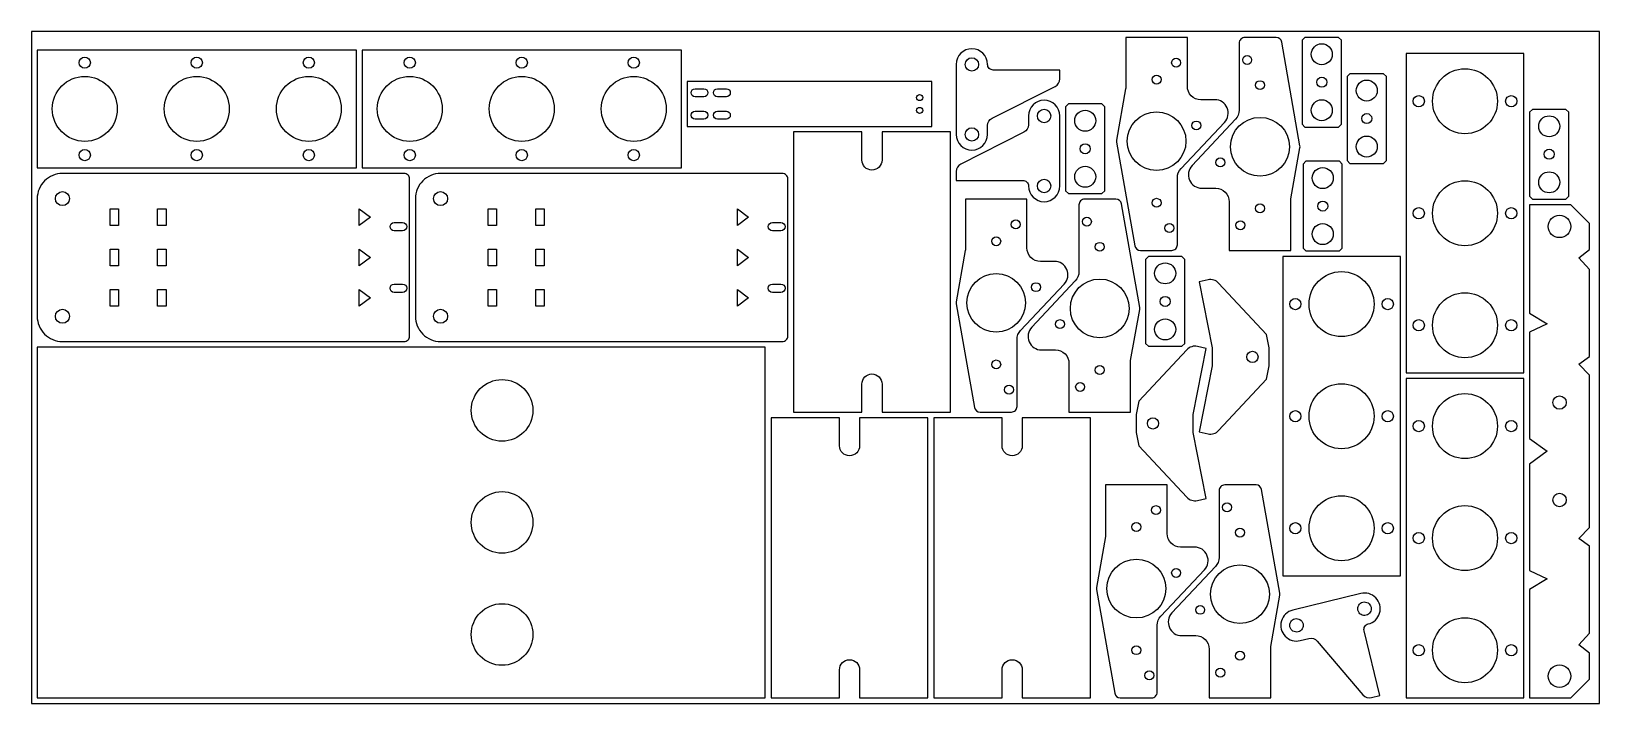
# Model space of a CAD drawing. Header units: metres. Extents: x 0 to 2800, y 0 to 1200.
import ezdxf

# ---------------------------------------------------------------- set-up
doc = ezdxf.new("R2010")
doc.units = ezdxf.units.M

msp = doc.modelspace()

# ---------------------------------------------------------------- linework, layer by layer
for points in [[(0, 0), (2800, 0), (2800, 1200), (0, 1200)], [(2268.9, 1034.2), (2273.9, 1029.2), (2333.9, 1029.2), (2338.9, 1034.2), (2338.9, 1184.2), (2333.9, 1189.2), (2273.9, 1189.2), (2268.9, 1184.2)], [(580.4, 956.6), (580.4, 1166.6), (10.4, 1166.6), (10.4, 956.6)], [(1160.6, 956.6), (1160.6, 1166.6), (590.6, 1166.6), (590.6, 956.6)], [(2664.6, 1160.4), (2454.6, 1160.4), (2454.6, 590.4), (2664.6, 590.4)], [(2349.2, 969.3), (2354.2, 964.3), (2414.2, 964.3), (2419.2, 969.3), (2419.2, 1119.3), (2414.2, 1124.3), (2354.2, 1124.3), (2349.2, 1119.3)], [(1170.9, 1110.4), (1170.9, 1030.4), (1607.9, 1030.4), (1607.9, 1110.4)], [(1846.5, 915.5), (1851.5, 910.5), (1911.5, 910.5), (1916.5, 915.5), (1916.5, 1065.5), (1911.5, 1070.5), (1851.5, 1070.5), (1846.5, 1065.5)], [(2674.9, 905.6), (2679.9, 900.6), (2739.9, 900.6), (2744.9, 905.6), (2744.9, 1055.6), (2739.9, 1060.6), (2679.9, 1060.6), (2674.9, 1055.6)], [(2270.6, 813.2), (2275.6, 808.2), (2335.6, 808.2), (2340.6, 813.2), (2340.6, 963.2), (2335.6, 968.2), (2275.6, 968.2), (2270.6, 963.2)], [(140.4, 853.4), (140.4, 883.4), (155.4, 883.4), (155.4, 853.4)], [(225.4, 883.4), (240.4, 883.4), (240.4, 853.4), (225.4, 853.4)], [(605.4, 868.4), (585.4, 853.4), (585.4, 883.4)], [(815.6, 853.4), (815.6, 883.4), (830.6, 883.4), (830.6, 853.4)], [(900.6, 883.4), (915.6, 883.4), (915.6, 853.4), (900.6, 853.4)], [(1280.6, 868.4), (1260.6, 853.4), (1260.6, 883.4)], [(2674.9, 10.4), (2748.6, 10.4), (2781.9, 43.7), (2781.9, 89.9), (2763, 104.9), (2781.9, 125.6), (2781.9, 281.3), (2763, 294.7), (2781.9, 314.6), (2781.9, 586.2), (2763, 606.1), (2781.9, 619.5), (2781.9, 775.1), (2763, 795.9), (2781.9, 810.9), (2781.9, 857.1), (2748.6, 890.4), (2674.9, 890.4), (2674.9, 696.9), (2706.6, 678), (2674.9, 663.1), (2674.9, 473.2), (2706.6, 450.4), (2674.9, 427.5), (2674.9, 237.7), (2706.6, 222.8), (2674.9, 203.8)], [(140.4, 781.4), (140.4, 811.4), (155.4, 811.4), (155.4, 781.4)], [(225.4, 781.4), (225.4, 811.4), (240.4, 811.4), (240.4, 781.4)], [(585.4, 781.4), (585.4, 811.4), (605.4, 796.4)], [(815.6, 781.4), (815.6, 811.4), (830.6, 811.4), (830.6, 781.4)], [(900.6, 781.4), (900.6, 811.4), (915.6, 811.4), (915.6, 781.4)], [(1260.6, 781.4), (1260.6, 811.4), (1280.6, 796.4)], [(1989.3, 643), (1994.3, 638), (2054.3, 638), (2059.3, 643), (2059.3, 793), (2054.3, 798), (1994.3, 798), (1989.3, 793)], [(2444.2, 798.1), (2234.2, 798.1), (2234.2, 228.1), (2444.2, 228.1)], [(140.4, 709.4), (140.4, 739.4), (155.4, 739.4), (155.4, 709.4)], [(240.4, 709.4), (225.4, 709.4), (225.4, 739.4), (240.4, 739.4)], [(585.4, 709.4), (585.4, 739.4), (605.4, 724.4)], [(815.6, 709.4), (815.6, 739.4), (830.6, 739.4), (830.6, 709.4)], [(915.6, 709.4), (900.6, 709.4), (900.6, 739.4), (915.6, 739.4)], [(1260.6, 709.4), (1260.6, 739.4), (1280.6, 724.4)], [(10.4, 636.4), (10.4, 10.4), (1310.4, 10.4), (1310.4, 636.4)], [(2664.6, 580.4), (2454.6, 580.4), (2454.6, 10.4), (2664.6, 10.4)]]:
    msp.add_lwpolyline(points, close=True)
for points in [[(1953.9, 1189), (1953.9, 1099, -0.043661), (1953.7, 1097.2), (1937.6, 1005.8, 0.087489), (1937.6, 1002.3), (1970.2, 817.3, 0.36397), (1980.1, 809), (2036.1, 809, 0.414214), (2046.1, 819), (2046.1, 938.5, -0.191041), (2052.6, 955), (2130.3, 1037.6, 0.657265), (2112.9, 1078), (2087.9, 1078, -0.414214), (2063.9, 1102), (2063.9, 1189)], [(2248.7, 809), (2248.7, 899.1, -0.043661), (2248.9, 900.8), (2265, 992.3, 0.087489), (2265, 995.8), (2232.4, 1180.8, 0.36397), (2222.5, 1189), (2166.5, 1189, 0.414214), (2156.5, 1179), (2156.5, 1059.5, -0.191041), (2150, 1043.1), (2072.3, 960.5, 0.657265), (2089.7, 920), (2114.7, 920, -0.414214), (2138.7, 896), (2138.7, 809)], [(2303.9, 1140.4, -1), (2303.9, 1177.9, -1)], [(95.4, 1134.1, -1), (95.4, 1154.1, -1)], [(295.4, 1134.1, -1), (295.4, 1154.1, -1)], [(495.4, 1134.1, -1), (495.4, 1154.1, -1)], [(675.6, 1134.1, -1), (675.6, 1154.1, -1)], [(875.6, 1134.1, -1), (875.6, 1154.1, -1)], [(1075.6, 1134.1, -1), (1075.6, 1154.1, -1)], [(1715.4, 1045.1), (1827.9, 1101.8, 0.283243), (1836.2, 1115.2), (1836.2, 1131), (1717.2, 1131, -0.414214), (1707.2, 1141, 1), (1651.2, 1141), (1651.2, 1016, 1), (1707.2, 1016), (1707.2, 1031.8, -0.283243)], [(1679.2, 1129, -1), (1679.2, 1153, -1)], [(2043.9, 1152, -1), (2043.9, 1136, -1)], [(2170.7, 1141, -1), (2170.7, 1157, -1)], [(2008.9, 1122, -1), (2008.9, 1106, -1)], [(2617.6, 1075.4, -1), (2501.6, 1075.4, -1)], [(95.4, 1003.6, -1), (95.4, 1119.6, -1)], [(295.4, 1003.6, -1), (295.4, 1119.6, -1)], [(495.4, 1003.6, -1), (495.4, 1119.6, -1)], [(675.6, 1003.6, -1), (675.6, 1119.6, -1)], [(875.6, 1003.6, -1), (875.6, 1119.6, -1)], [(1075.6, 1003.6, -1), (1075.6, 1119.6, -1)], [(1184.9, 1083.4, -1), (1184.9, 1097.4), (1200.9, 1097.4, -1), (1200.9, 1083.4)], [(1240.9, 1097.4, -1), (1240.9, 1083.4), (1224.9, 1083.4, -1), (1224.9, 1097.4)], [(2193.7, 1096, -1), (2193.7, 1112, -1)], [(2303.9, 1100.2, -1), (2303.9, 1118.2, -1)], [(2384.2, 1075.6, -1), (2384.2, 1113.1, -1)], [(1591.4, 1081.9, -1), (1580.4, 1081.9, -1)], [(1591.4, 1058.9, -1), (1580.4, 1058.9, -1)], [(1771.9, 1019.9), (1659.4, 963.2, 0.283243), (1651.2, 949.8), (1651.2, 934), (1770.2, 934, -0.414214), (1780.2, 924, 1), (1836.2, 924), (1836.2, 1049, 1), (1780.2, 1049), (1780.2, 1033.3, -0.283243)], [(2303.9, 1040.4, -1), (2303.9, 1077.9, -1)], [(2487.1, 1075.4, -1), (2467.1, 1075.4, -1)], [(2652.1, 1075.4, -1), (2632.1, 1075.4, -1)], [(1200.9, 1057.4, -1), (1200.9, 1043.4), (1184.9, 1043.4, -1), (1184.9, 1057.4)], [(1224.9, 1043.4, -1), (1224.9, 1057.4), (1240.9, 1057.4, -1), (1240.9, 1043.4)], [(1808.2, 1061, -1), (1808.2, 1037, -1)], [(1881.5, 1021.7, -1), (1881.5, 1059.2, -1)], [(2008.9, 1056.5, -1), (2008.9, 951.5, -1)], [(2079.9, 1040, -1), (2079.9, 1024, -1)], [(2193.7, 941.5, -1), (2193.7, 1046.5, -1)], [(2384.2, 1035.3, -1), (2384.2, 1053.3, -1)], [(2709.9, 1011.8, -1), (2709.9, 1049.3, -1)], [(1640.8, 1020.4), (1518.8, 1020.4), (1518.8, 970.4, -1), (1482.8, 970.4), (1482.8, 1020.4), (1360.8, 1020.4), (1360.8, 520.4), (1482.8, 520.4), (1482.8, 570.4, -1), (1518.8, 570.4), (1518.8, 520.4), (1640.8, 520.4)], [(1679.2, 1004, -1), (1679.2, 1028, -1)], [(2384.2, 975.6, -1), (2384.2, 1013.1, -1)], [(95.4, 969.1, -1), (95.4, 989.1, -1)], [(295.4, 969.1, -1), (295.4, 989.1, -1)], [(495.4, 969.1, -1), (495.4, 989.1, -1)], [(675.6, 969.1, -1), (675.6, 989.1, -1)], [(875.6, 969.1, -1), (875.6, 989.1, -1)], [(1075.6, 969.1, -1), (1075.6, 989.1, -1)], [(1881.5, 981.5, -1), (1881.5, 999.5, -1)], [(2709.9, 971.6, -1), (2709.9, 989.6, -1)], [(1881.5, 921.7, -1), (1881.5, 959.2, -1)], [(2122.7, 958, -1), (2122.7, 974, -1)], [(2305.6, 919.4, -1), (2305.6, 956.9, -1)], [(675.4, 656.4), (675.4, 936.4, 0.414214), (665.4, 946.4), (55.4, 946.4, 0.414214), (10.4, 901.4), (10.4, 691.4, 0.414214), (55.4, 646.4), (665.4, 646.4, 0.414214)], [(1350.6, 656.4), (1350.6, 936.4, 0.414214), (1340.6, 946.4), (730.6, 946.4, 0.414214), (685.6, 901.4), (685.6, 691.4, 0.414214), (730.6, 646.4), (1340.6, 646.4, 0.414214)], [(1808.2, 936, -1), (1808.2, 912, -1)], [(2617.6, 875.4, -1), (2501.6, 875.4, -1)], [(2709.9, 911.8, -1), (2709.9, 949.3, -1)], [(55.4, 888.9, -1), (55.4, 913.9, -1)], [(730.6, 888.9, -1), (730.6, 913.9, -1)], [(1667.6, 900.4), (1667.6, 810.3, -0.043661), (1667.5, 808.6), (1651.3, 717.2, 0.087489), (1651.3, 713.7), (1684, 528.7, 0.36397), (1693.8, 520.4), (1749.8, 520.4, 0.414214), (1759.8, 530.4), (1759.8, 649.9, -0.191041), (1766.3, 666.3), (1844.1, 749, 0.657265), (1826.6, 789.4), (1801.6, 789.4, -0.414214), (1777.6, 813.4), (1777.6, 900.4)], [(1962.5, 520.4), (1962.5, 610.5, -0.043661), (1962.6, 612.2), (1978.8, 703.7, 0.087489), (1978.8, 707.2), (1946.2, 892.2, 0.36397), (1936.3, 900.4), (1880.3, 900.4, 0.414214), (1870.3, 890.4), (1870.3, 770.9, -0.191041), (1863.8, 754.5), (1786, 671.9, 0.657265), (1803.5, 631.4), (1828.5, 631.4, -0.414214), (1852.5, 607.4), (1852.5, 520.4)], [(2008.9, 902, -1), (2008.9, 886, -1)], [(2305.6, 879.2, -1), (2305.6, 897.2, -1)], [(1884.5, 852.4, -1), (1884.5, 868.4, -1)], [(2193.7, 876, -1), (2193.7, 892, -1)], [(2487.1, 875.4, -1), (2467.1, 875.4, -1)], [(2652.1, 875.4, -1), (2632.1, 875.4, -1)], [(2728.4, 831.8, -1), (2728.4, 871.8, -1)], [(647.9, 843.9, -1), (647.9, 858.9), (662.9, 858.9, -1), (662.9, 843.9)], [(1323.1, 843.9, -1), (1323.1, 858.9), (1338.1, 858.9, -1), (1338.1, 843.9)], [(1757.6, 863.4, -1), (1757.6, 847.4, -1)], [(2031.9, 857, -1), (2031.9, 841, -1)], [(2158.7, 846, -1), (2158.7, 862, -1)], [(2305.6, 819.4, -1), (2305.6, 856.9, -1)], [(1722.6, 833.4, -1), (1722.6, 817.4, -1)], [(1907.5, 807.4, -1), (1907.5, 823.4, -1)], [(2024.3, 749.3, -1), (2024.3, 786.8, -1)], [(1722.6, 767.9, -1), (1722.6, 662.9, -1)], [(1907.5, 652.9, -1), (1907.5, 757.9, -1)], [(2205.2, 659), (2119.8, 750.6, 0.266584), (2100.8, 756.5), (2085.2, 753), (2108.2, 635), (2108.2, 603), (2085.2, 485), (2100.8, 481.5, 0.266584), (2119.8, 487.4), (2205.2, 579), (2210.2, 603), (2210.2, 635)], [(2397.2, 713.1, -1), (2281.2, 713.1, -1)], [(647.9, 733.9, -1), (647.9, 748.9), (662.9, 748.9, -1), (662.9, 733.9)], [(1323.1, 733.9, -1), (1323.1, 748.9), (1338.1, 748.9, -1), (1338.1, 733.9)], [(1793.6, 751.4, -1), (1793.6, 735.4, -1)], [(2617.6, 675.4, -1), (2501.6, 675.4, -1)], [(55.4, 678.9, -1), (55.4, 703.9, -1)], [(730.6, 678.9, -1), (730.6, 703.9, -1)], [(2024.3, 709, -1), (2024.3, 727, -1)], [(2266.7, 713.1, -1), (2246.7, 713.1, -1)], [(2431.7, 713.1, -1), (2411.7, 713.1, -1)], [(1836.5, 669.4, -1), (1836.5, 685.4, -1)], [(2024.3, 649.3, -1), (2024.3, 686.8, -1)], [(2487.1, 675.4, -1), (2467.1, 675.4, -1)], [(2652.1, 675.4, -1), (2632.1, 675.4, -1)], [(1977.5, 460.1), (2062.9, 368.5, 0.266584), (2081.9, 362.6), (2097.5, 366.1), (2074.5, 484.1), (2074.5, 516.1), (2097.5, 634.1), (2081.9, 637.6, 0.266584), (2062.9, 631.7), (1977.5, 540.1), (1972.5, 516.1), (1972.5, 484.1)], [(2180.2, 609, -1), (2180.2, 629, -1)], [(1722.6, 613.4, -1), (1722.6, 597.4, -1)], [(1907.5, 587.4, -1), (1907.5, 603.4, -1)], [(895.4, 523.4, -1), (785.4, 523.4, -1)], [(1745.6, 568.4, -1), (1745.6, 552.4, -1)], [(1872.5, 557.4, -1), (1872.5, 573.4, -1)], [(2397.2, 513.1, -1), (2281.2, 513.1, -1)], [(2617.6, 495.4, -1), (2501.6, 495.4, -1)], [(2728.4, 525.4, -1), (2728.4, 549.4, -1)], [(1600.8, 510.4), (1478.8, 510.4), (1478.8, 460.4, -1), (1442.8, 460.4), (1442.8, 510.4), (1320.8, 510.4), (1320.8, 10.4), (1442.8, 10.4), (1442.8, 60.4, -1), (1478.8, 60.4), (1478.8, 10.4), (1600.8, 10.4)], [(1891.1, 510.4), (1769.1, 510.4), (1769.1, 460.4, -1), (1733.1, 460.4), (1733.1, 510.4), (1611.1, 510.4), (1611.1, 10.4), (1733.1, 10.4), (1733.1, 60.4, -1), (1769.1, 60.4), (1769.1, 10.4), (1891.1, 10.4)], [(2002.5, 510.1, -1), (2002.5, 490.1, -1)], [(2266.7, 513.1, -1), (2246.7, 513.1, -1)], [(2431.7, 513.1, -1), (2411.7, 513.1, -1)], [(2487.1, 495.4, -1), (2467.1, 495.4, -1)], [(2652.1, 495.4, -1), (2632.1, 495.4, -1)], [(895.4, 323.4, -1), (785.4, 323.4, -1)], [(1917.9, 390.4), (1917.9, 300.3, -0.043661), (1917.7, 298.6), (1901.6, 207.1, 0.087489), (1901.6, 203.6), (1934.2, 18.6, 0.36397), (1944.1, 10.4), (2000.1, 10.4, 0.414214), (2010.1, 20.4), (2010.1, 139.9, -0.191041), (2016.6, 156.3), (2094.4, 238.9, 0.657265), (2076.9, 279.4), (2051.9, 279.4, -0.414214), (2027.9, 303.4), (2027.9, 390.4)], [(2212.8, 10.4), (2212.8, 100.5, -0.043661), (2212.9, 102.2), (2229, 193.6, 0.087489), (2229, 197.1), (2196.4, 382.1, 0.36397), (2186.6, 390.4), (2130.6, 390.4, 0.414214), (2120.6, 380.4), (2120.6, 260.9, -0.191041), (2114, 244.5), (2036.3, 161.8, 0.657265), (2053.8, 121.4), (2078.8, 121.4, -0.414214), (2102.8, 97.4), (2102.8, 10.4)], [(2397.2, 313.1, -1), (2281.2, 313.1, -1)], [(2728.4, 351.4, -1), (2728.4, 375.4, -1)], [(2007.9, 353.4, -1), (2007.9, 337.4, -1)], [(2134.8, 342.4, -1), (2134.8, 358.4, -1)], [(2617.6, 295.4, -1), (2501.6, 295.4, -1)], [(1972.9, 323.4, -1), (1972.9, 307.4, -1)], [(2157.8, 297.4, -1), (2157.8, 313.4, -1)], [(2266.7, 313.1, -1), (2246.7, 313.1, -1)], [(2431.7, 313.1, -1), (2411.7, 313.1, -1)], [(2487.1, 295.4, -1), (2467.1, 295.4, -1)], [(2652.1, 295.4, -1), (2632.1, 295.4, -1)], [(1972.9, 257.9, -1), (1972.9, 152.9, -1)], [(2043.9, 241.4, -1), (2043.9, 225.4, -1)], [(2157.8, 142.9, -1), (2157.8, 247.9, -1)], [(2295.7, 111.4), (2377.5, 15.6, 0.283243), (2392.5, 10.8), (2407.8, 14.6), (2379.5, 130.2, -0.414214), (2386.9, 142.2, 1), (2373.5, 196.6), (2252.1, 166.9, 1), (2265.4, 112.5), (2280.7, 116.3, -0.283243)], [(895.4, 123.4, -1), (785.4, 123.4, -1)], [(2086.8, 159.4, -1), (2086.8, 175.4, -1)], [(2368.5, 166.6, -1), (2391.9, 172.3, -1)], [(2247.1, 136.9, -1), (2270.4, 142.6, -1)], [(2617.6, 95.4, -1), (2501.6, 95.4, -1)], [(1972.9, 103.4, -1), (1972.9, 87.4, -1)], [(2157.8, 77.4, -1), (2157.8, 93.4, -1)], [(2487.1, 95.4, -1), (2467.1, 95.4, -1)], [(2652.1, 95.4, -1), (2632.1, 95.4, -1)], [(1995.9, 58.4, -1), (1995.9, 42.4, -1)], [(2122.8, 47.4, -1), (2122.8, 63.4, -1)], [(2728.4, 29, -1), (2728.4, 69, -1)]]:
    msp.add_lwpolyline(points, format="xyb", close=True)

doc.saveas('drawing.dxf')
